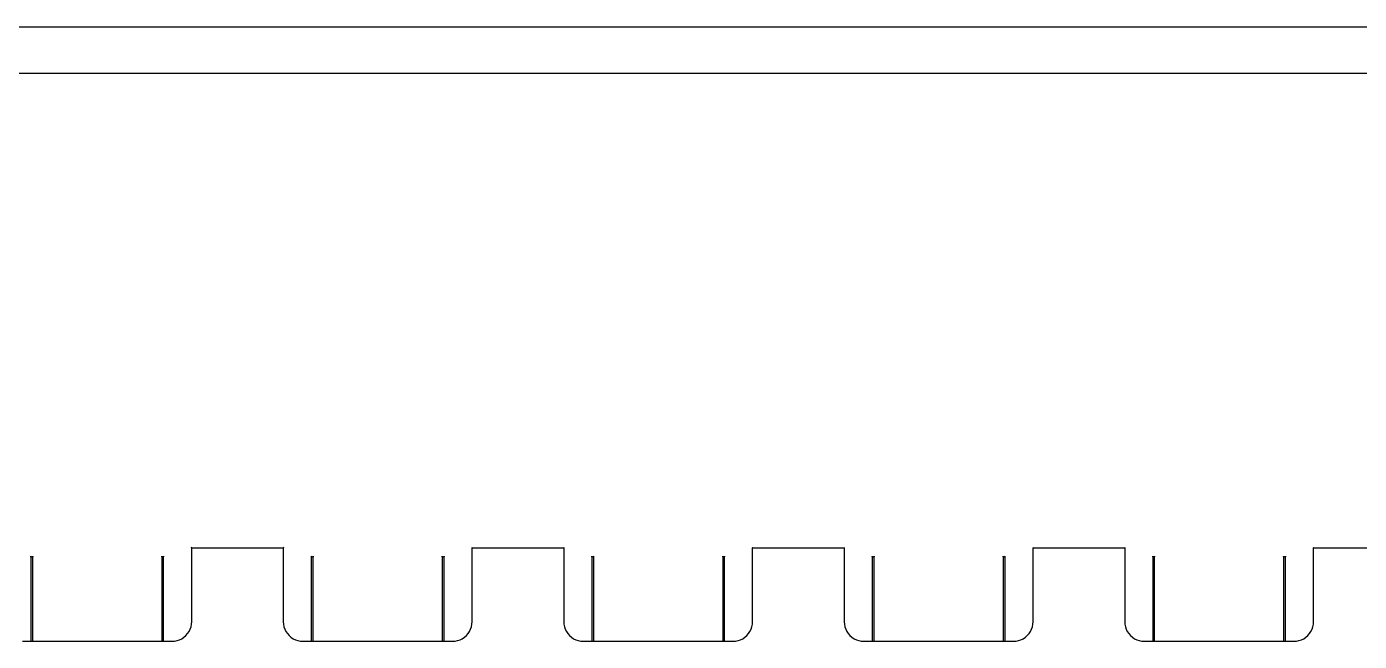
# Model space of a CAD drawing. Extents: x -4034 to 1909, y -3277 to 6509.
# Drawn here: x 149.2 to 290.3, y 1401.5 to 1466.6 of the extents above; entities that cross this region are included whole.
import ezdxf

# ---------------------------------------------------------------- set-up
doc = ezdxf.new("R2010")
doc.units = 0
doc.layers.add('Layer_1', color=7, linetype='CONTINUOUS')

msp = doc.modelspace()

# ---------------------------------------------------------------- linework, layer by layer
at = {"layer": 'Layer_1', "color": 7}
for points in [[(20.3, 1466.5718), (560.3, 1466.5718)], [(560.3, 1461.619496), (20.3, 1461.619496)], [(166.65, 1403.598336), (166.65, 1411.418492), (176.35, 1411.418492), (176.35, 1403.598336)], [(196.35, 1403.598336), (196.35, 1411.418492), (206.05, 1411.418492), (206.05, 1403.598336)], [(226.05, 1403.598336), (226.05, 1411.418492), (235.75, 1411.418492), (235.75, 1403.598336)], [(255.75, 1403.598336), (255.75, 1411.418492), (265.45, 1411.418492), (265.45, 1403.598336)], [(285.45, 1403.598336), (285.45, 1411.418492), (295.15, 1411.418492), (295.15, 1403.598336)], [(149.62, 1410.528474), (149.62, 1401.618296)], [(149.82, 1401.618296), (149.82, 1410.528474)], [(163.48, 1410.528474), (163.48, 1401.618296)], [(163.68, 1401.618296), (163.68, 1410.528474)], [(179.32, 1410.528474), (179.32, 1401.618296)], [(179.52, 1401.618296), (179.52, 1410.528474)], [(193.18, 1410.528474), (193.18, 1401.618296)], [(193.38, 1401.618296), (193.38, 1410.528474)], [(209.02, 1410.528474), (209.02, 1401.618296)], [(209.22, 1401.618296), (209.22, 1410.528474)], [(222.88, 1410.528474), (222.88, 1401.618296)], [(223.08, 1401.618296), (223.08, 1410.528474)], [(238.72, 1410.528474), (238.72, 1401.618296)], [(238.92, 1401.618296), (238.92, 1410.528474)], [(252.58, 1410.528474), (252.58, 1401.618296)], [(252.78, 1401.618296), (252.78, 1410.528474)], [(268.42, 1410.528474), (268.42, 1401.618296)], [(268.62, 1401.618296), (268.62, 1410.528474)], [(282.28, 1410.528474), (282.28, 1401.618296)], [(282.48, 1401.618296), (282.48, 1410.528474)], [(148.73, 1401.518294), (149.72, 1401.518294)], [(149.72, 1401.518294), (163.58, 1401.518294)], [(163.58, 1401.518294), (164.57, 1401.518294)], [(178.43, 1401.518294), (179.42, 1401.518294)], [(179.42, 1401.518294), (193.28, 1401.518294)], [(193.28, 1401.518294), (194.27, 1401.518294)], [(208.13, 1401.518294), (209.12, 1401.518294)], [(209.12, 1401.518294), (222.98, 1401.518294)], [(222.98, 1401.518294), (223.97, 1401.518294)], [(237.83, 1401.518294), (238.82, 1401.518294)], [(238.82, 1401.518294), (252.68, 1401.518294)], [(252.68, 1401.518294), (253.67, 1401.518294)], [(267.53, 1401.518294), (268.52, 1401.518294)], [(268.52, 1401.518294), (282.38, 1401.518294)], [(282.38, 1401.518294), (283.37, 1401.518294)]]:
    msp.add_lwpolyline(points, dxfattribs=at)
for points in [[(166.65, 1411.418492), (166.65, 1411.518494), (166.55, 1411.418492), (166.65, 1411.418492)], [(176.35, 1411.418492), (176.45, 1411.418492), (176.35, 1411.518494), (176.35, 1411.418492)], [(196.35, 1411.418492), (196.35, 1411.518494), (196.25, 1411.418492), (196.35, 1411.418492)], [(206.05, 1411.418492), (206.15, 1411.418492), (206.05, 1411.518494), (206.05, 1411.418492)], [(226.05, 1411.418492), (226.05, 1411.518494), (225.95, 1411.418492), (226.05, 1411.418492)], [(235.75, 1411.418492), (235.85, 1411.418492), (235.75, 1411.518494), (235.75, 1411.418492)], [(255.75, 1411.418492), (255.75, 1411.518494), (255.65, 1411.418492), (255.75, 1411.418492)], [(265.45, 1411.418492), (265.55, 1411.418492), (265.45, 1411.518494), (265.45, 1411.418492)], [(285.45, 1411.418492), (285.45, 1411.518494), (285.35, 1411.418492), (285.45, 1411.418492)], [(149.633, 1410.478473), (149.625, 1410.493474), (149.62, 1410.510474), (149.62, 1410.528474)], [(149.67, 1410.441473), (149.655, 1410.450473), (149.642, 1410.462473), (149.633, 1410.478473)], [(149.72, 1410.428472), (149.702, 1410.428472), (149.685, 1410.432472), (149.67, 1410.441473)], [(149.77, 1410.441473), (149.755, 1410.432472), (149.738, 1410.428472), (149.72, 1410.428472)], [(149.807, 1410.478473), (149.798, 1410.462473), (149.785, 1410.450473), (149.77, 1410.441473)], [(149.82, 1410.528474), (149.82, 1410.510474), (149.815, 1410.493474), (149.807, 1410.478473)], [(163.493, 1410.478473), (163.485, 1410.493474), (163.48, 1410.510474), (163.48, 1410.528474)], [(163.53, 1410.441473), (163.515, 1410.450473), (163.502, 1410.462473), (163.493, 1410.478473)], [(163.58, 1410.428472), (163.562, 1410.428472), (163.545, 1410.432472), (163.53, 1410.441473)], [(163.63, 1410.441473), (163.615, 1410.432472), (163.598, 1410.428472), (163.58, 1410.428472)], [(163.667, 1410.478473), (163.658, 1410.462473), (163.645, 1410.450473), (163.63, 1410.441473)], [(163.68, 1410.528474), (163.68, 1410.510474), (163.675, 1410.493474), (163.667, 1410.478473)], [(179.333, 1410.478473), (179.325, 1410.493474), (179.32, 1410.510474), (179.32, 1410.528474)], [(179.37, 1410.441473), (179.355, 1410.450473), (179.342, 1410.462473), (179.333, 1410.478473)], [(179.42, 1410.428472), (179.402, 1410.428472), (179.385, 1410.432472), (179.37, 1410.441473)], [(179.47, 1410.441473), (179.455, 1410.432472), (179.438, 1410.428472), (179.42, 1410.428472)], [(179.507, 1410.478473), (179.498, 1410.462473), (179.485, 1410.450473), (179.47, 1410.441473)], [(179.52, 1410.528474), (179.52, 1410.510474), (179.515, 1410.493474), (179.507, 1410.478473)], [(193.193, 1410.478473), (193.185, 1410.493474), (193.18, 1410.510474), (193.18, 1410.528474)], [(193.23, 1410.441473), (193.215, 1410.450473), (193.202, 1410.462473), (193.193, 1410.478473)], [(193.28, 1410.428472), (193.262, 1410.428472), (193.245, 1410.432472), (193.23, 1410.441473)], [(193.33, 1410.441473), (193.315, 1410.432472), (193.298, 1410.428472), (193.28, 1410.428472)], [(193.367, 1410.478473), (193.358, 1410.462473), (193.345, 1410.450473), (193.33, 1410.441473)], [(193.38, 1410.528474), (193.38, 1410.510474), (193.375, 1410.493474), (193.367, 1410.478473)], [(209.033, 1410.478473), (209.025, 1410.493474), (209.02, 1410.510474), (209.02, 1410.528474)], [(209.07, 1410.441473), (209.055, 1410.450473), (209.042, 1410.462473), (209.033, 1410.478473)], [(209.12, 1410.428472), (209.102, 1410.428472), (209.085, 1410.432472), (209.07, 1410.441473)], [(209.17, 1410.441473), (209.155, 1410.432472), (209.138, 1410.428472), (209.12, 1410.428472)], [(209.207, 1410.478473), (209.198, 1410.462473), (209.185, 1410.450473), (209.17, 1410.441473)], [(209.22, 1410.528474), (209.22, 1410.510474), (209.215, 1410.493474), (209.207, 1410.478473)], [(222.893, 1410.478473), (222.885, 1410.493474), (222.88, 1410.510474), (222.88, 1410.528474)], [(222.93, 1410.441473), (222.915, 1410.450473), (222.902, 1410.462473), (222.893, 1410.478473)], [(222.98, 1410.428472), (222.962, 1410.428472), (222.945, 1410.432472), (222.93, 1410.441473)], [(223.03, 1410.441473), (223.015, 1410.432472), (222.998, 1410.428472), (222.98, 1410.428472)], [(223.067, 1410.478473), (223.058, 1410.462473), (223.045, 1410.450473), (223.03, 1410.441473)], [(223.08, 1410.528474), (223.08, 1410.510474), (223.075, 1410.493474), (223.067, 1410.478473)], [(238.733, 1410.478473), (238.725, 1410.493474), (238.72, 1410.510474), (238.72, 1410.528474)], [(238.77, 1410.441473), (238.755, 1410.450473), (238.742, 1410.462473), (238.733, 1410.478473)], [(238.82, 1410.428472), (238.802, 1410.428472), (238.785, 1410.432472), (238.77, 1410.441473)], [(238.87, 1410.441473), (238.855, 1410.432472), (238.838, 1410.428472), (238.82, 1410.428472)], [(238.907, 1410.478473), (238.898, 1410.462473), (238.885, 1410.450473), (238.87, 1410.441473)], [(238.92, 1410.528474), (238.92, 1410.510474), (238.915, 1410.493474), (238.907, 1410.478473)], [(252.593, 1410.478473), (252.585, 1410.493474), (252.58, 1410.510474), (252.58, 1410.528474)], [(252.63, 1410.441473), (252.615, 1410.450473), (252.602, 1410.462473), (252.593, 1410.478473)], [(252.68, 1410.428472), (252.662, 1410.428472), (252.645, 1410.432472), (252.63, 1410.441473)], [(252.73, 1410.441473), (252.715, 1410.432472), (252.698, 1410.428472), (252.68, 1410.428472)], [(252.767, 1410.478473), (252.758, 1410.462473), (252.745, 1410.450473), (252.73, 1410.441473)], [(252.78, 1410.528474), (252.78, 1410.510474), (252.775, 1410.493474), (252.767, 1410.478473)], [(268.433, 1410.478473), (268.425, 1410.493474), (268.42, 1410.510474), (268.42, 1410.528474)], [(268.47, 1410.441473), (268.455, 1410.450473), (268.442, 1410.462473), (268.433, 1410.478473)], [(268.52, 1410.428472), (268.502, 1410.428472), (268.485, 1410.432472), (268.47, 1410.441473)], [(268.57, 1410.441473), (268.555, 1410.432472), (268.538, 1410.428472), (268.52, 1410.428472)], [(268.607, 1410.478473), (268.598, 1410.462473), (268.585, 1410.450473), (268.57, 1410.441473)], [(268.62, 1410.528474), (268.62, 1410.510474), (268.615, 1410.493474), (268.607, 1410.478473)], [(282.293, 1410.478473), (282.285, 1410.493474), (282.28, 1410.510474), (282.28, 1410.528474)], [(282.33, 1410.441473), (282.315, 1410.450473), (282.302, 1410.462473), (282.293, 1410.478473)], [(282.38, 1410.428472), (282.362, 1410.428472), (282.345, 1410.432472), (282.33, 1410.441473)], [(282.43, 1410.441473), (282.415, 1410.432472), (282.398, 1410.428472), (282.38, 1410.428472)], [(282.467, 1410.478473), (282.458, 1410.462473), (282.445, 1410.450473), (282.43, 1410.441473)], [(282.48, 1410.528474), (282.48, 1410.510474), (282.475, 1410.493474), (282.467, 1410.478473)], [(166.371, 1402.558315), (166.554, 1402.874321), (166.65, 1403.233328), (166.65, 1403.598336)], [(176.35, 1403.598336), (176.35, 1403.233328), (176.446, 1402.874321), (176.629, 1402.558315)], [(196.071, 1402.558315), (196.254, 1402.874321), (196.35, 1403.233328), (196.35, 1403.598336)], [(206.05, 1403.598336), (206.05, 1403.233328), (206.146, 1402.874321), (206.329, 1402.558315)], [(225.771, 1402.558315), (225.954, 1402.874321), (226.05, 1403.233328), (226.05, 1403.598336)], [(235.75, 1403.598336), (235.75, 1403.233328), (235.846, 1402.874321), (236.029, 1402.558315)], [(255.471, 1402.558315), (255.654, 1402.874321), (255.75, 1403.233328), (255.75, 1403.598336)], [(265.45, 1403.598336), (265.45, 1403.233328), (265.546, 1402.874321), (265.729, 1402.558315)], [(285.171, 1402.558315), (285.354, 1402.874321), (285.45, 1403.233328), (285.45, 1403.598336)], [(149.62, 1401.618296), (149.62, 1401.562295), (149.665, 1401.518294), (149.72, 1401.518294)], [(149.72, 1401.518294), (149.775, 1401.518294), (149.82, 1401.562295), (149.82, 1401.618296)], [(163.48, 1401.618296), (163.48, 1401.562295), (163.525, 1401.518294), (163.58, 1401.518294)], [(163.58, 1401.518294), (163.635, 1401.518294), (163.68, 1401.562295), (163.68, 1401.618296)], [(164.57, 1401.518294), (164.935, 1401.518294), (165.294, 1401.614296), (165.61, 1401.7963)], [(165.61, 1401.7963), (165.926, 1401.979303), (166.189, 1402.241309), (166.371, 1402.558315)], [(176.629, 1402.558315), (176.811, 1402.241309), (177.074, 1401.979303), (177.39, 1401.7963)], [(177.39, 1401.7963), (177.706, 1401.614296), (178.065, 1401.518294), (178.43, 1401.518294)], [(179.32, 1401.618296), (179.32, 1401.562295), (179.365, 1401.518294), (179.42, 1401.518294)], [(179.42, 1401.518294), (179.475, 1401.518294), (179.52, 1401.562295), (179.52, 1401.618296)], [(193.18, 1401.618296), (193.18, 1401.562295), (193.225, 1401.518294), (193.28, 1401.518294)], [(193.28, 1401.518294), (193.335, 1401.518294), (193.38, 1401.562295), (193.38, 1401.618296)], [(194.27, 1401.518294), (194.635, 1401.518294), (194.994, 1401.614296), (195.31, 1401.7963)], [(195.31, 1401.7963), (195.626, 1401.979303), (195.889, 1402.241309), (196.071, 1402.558315)], [(206.329, 1402.558315), (206.511, 1402.241309), (206.774, 1401.979303), (207.09, 1401.7963)], [(207.09, 1401.7963), (207.406, 1401.614296), (207.765, 1401.518294), (208.13, 1401.518294)], [(209.02, 1401.618296), (209.02, 1401.562295), (209.065, 1401.518294), (209.12, 1401.518294)], [(209.12, 1401.518294), (209.175, 1401.518294), (209.22, 1401.562295), (209.22, 1401.618296)], [(222.88, 1401.618296), (222.88, 1401.562295), (222.925, 1401.518294), (222.98, 1401.518294)], [(222.98, 1401.518294), (223.035, 1401.518294), (223.08, 1401.562295), (223.08, 1401.618296)], [(223.97, 1401.518294), (224.335, 1401.518294), (224.694, 1401.614296), (225.01, 1401.7963)], [(225.01, 1401.7963), (225.326, 1401.979303), (225.589, 1402.241309), (225.771, 1402.558315)], [(236.029, 1402.558315), (236.211, 1402.241309), (236.474, 1401.979303), (236.79, 1401.7963)], [(236.79, 1401.7963), (237.106, 1401.614296), (237.465, 1401.518294), (237.83, 1401.518294)], [(238.72, 1401.618296), (238.72, 1401.562295), (238.765, 1401.518294), (238.82, 1401.518294)], [(238.82, 1401.518294), (238.875, 1401.518294), (238.92, 1401.562295), (238.92, 1401.618296)], [(252.58, 1401.618296), (252.58, 1401.562295), (252.625, 1401.518294), (252.68, 1401.518294)], [(252.68, 1401.518294), (252.735, 1401.518294), (252.78, 1401.562295), (252.78, 1401.618296)], [(253.67, 1401.518294), (254.035, 1401.518294), (254.394, 1401.614296), (254.71, 1401.7963)], [(254.71, 1401.7963), (255.026, 1401.979303), (255.289, 1402.241309), (255.471, 1402.558315)], [(265.729, 1402.558315), (265.911, 1402.241309), (266.174, 1401.979303), (266.49, 1401.7963)], [(266.49, 1401.7963), (266.806, 1401.614296), (267.165, 1401.518294), (267.53, 1401.518294)], [(268.42, 1401.618296), (268.42, 1401.562295), (268.465, 1401.518294), (268.52, 1401.518294)], [(268.52, 1401.518294), (268.575, 1401.518294), (268.62, 1401.562295), (268.62, 1401.618296)], [(282.28, 1401.618296), (282.28, 1401.562295), (282.325, 1401.518294), (282.38, 1401.518294)], [(282.38, 1401.518294), (282.435, 1401.518294), (282.48, 1401.562295), (282.48, 1401.618296)], [(283.37, 1401.518294), (283.735, 1401.518294), (284.094, 1401.614296), (284.41, 1401.7963)], [(284.41, 1401.7963), (284.726, 1401.979303), (284.989, 1402.241309), (285.171, 1402.558315)]]:
    msp.add_open_spline(points, degree=3, dxfattribs=at)

doc.saveas('drawing.dxf')
